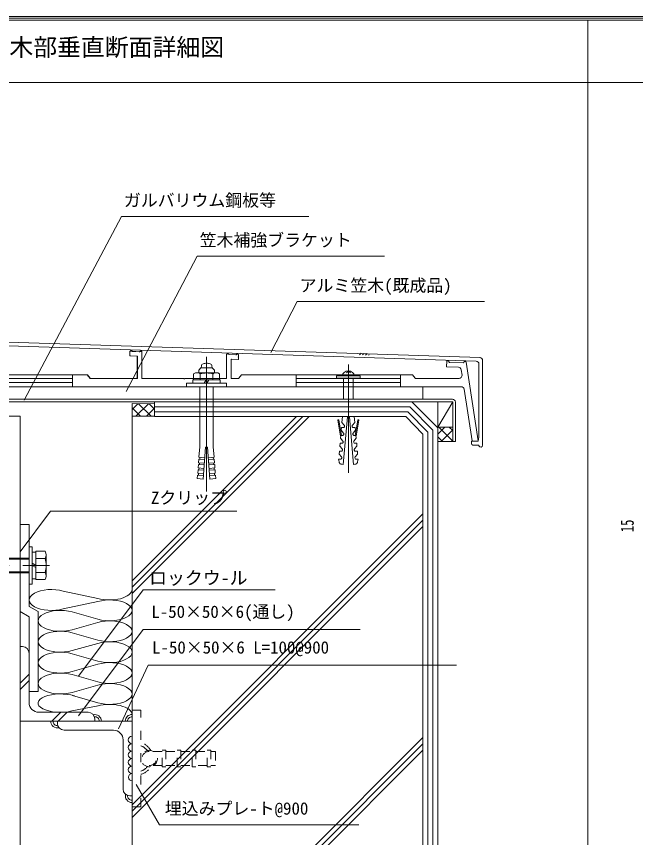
# Model space of a CAD drawing. Units: millimetres, scale not verified. Extents: x -1209 to 1209, y -852 to 852.
# Drawn here: x -995 to -580, y 302 to 852 of the extents above; entities that cross this region are included whole.
import ezdxf
from ezdxf.enums import TextEntityAlignment as Align

# ---------------------------------------------------------------- set-up
doc = ezdxf.new("R2010")
doc.units = ezdxf.units.MM
doc.header["$LTSCALE"] = 3
for name, pattern in [('USER2', [5, 2, -3]), ('USER4', [13, 6, -3, 1, -3]), ('USER8', [3, 0.5, -2.5])]:
    doc.linetypes.add(name, pattern=pattern)
for name, color, linetype, lineweight in [('0-1_0-0WAKU', 7, 'Continuous', 18), ('0-2_0-1AL', 5, 'Continuous', 18), ('0-3_0-2SUNPO', 7, 'Continuous', 18), ('0-4_0-3STEEL', 6, 'Continuous', 18), ('0-5_0-4KANAMONO', 6, 'Continuous', 18), ('0-6_0-5FUKUSIZA', 3, 'Continuous', 18), ('0-8_0-7KUTAI', 4, 'Continuous', 18), ('0-A_0-ASIAGE', 4, 'Continuous', 18), ('0-B_F-F_J_ADD', 7, 'USER8', 18)]:
    doc.layers.add(name, color=color, linetype=linetype, lineweight=lineweight)
doc.styles.add('ＭＳ ゴシック', font='')
doc.styles.get('ＭＳ ゴシック').set_extended_font_data('MS Gothic')

msp = doc.modelspace()

# ---------------------------------------------------------------- linework, layer by layer
at = {"layer": '0-1_0-0WAKU'}
for p, q in [((-1209.414, 852.414), (1209.414, 852.414)), ((-1208.207, 851.207), (1208.207, 851.207)), ((-1207, 850), (1207, 850)), ((-612, 850), (-612, -799)), ((-1207, 808.159), (1207, 808.159))]:
    msp.add_line(p, q, dxfattribs=at)
at = {"layer": '0-2_0-1AL'}
msp.add_lwpolyline([(-992.507, 107.048), (-992.507, 584.293), (-1052.507, 584.293), (-1052.507, 107.048)], dxfattribs=at)
at = {"layer": '0-3_0-2SUNPO', "linetype": 'USER4'}
msp.add_line((-1029.808, 484.293), (-967.062, 484.293), dxfattribs=at)
at = {"layer": '0-3_0-2SUNPO'}
for points in [[(-989.794, 595.098), (-924.597, 718.332), (-798.981, 718.332)], [(-921.43, 600.953), (-873.81, 691.689), (-748.194, 691.689)], [(-824.458, 627.004), (-806.786, 661.26), (-681.17, 661.26)], [(-992.507, 493.517), (-972.238, 520.692), (-847.343, 520.692)], [(-953.309, 410.173), (-910.138, 468.052), (-821.533, 468.052)], [(-953.309, 383.504), (-910.138, 441.383), (-764.577, 441.383)], [(-926.621, 374.67), (-906.685, 417.446), (-700.066, 417.446)], [(-914.711, 337.478), (-899.155, 310.476), (-765.382, 310.476)]]:
    msp.add_lwpolyline(points, dxfattribs=at)
at = {"layer": '0-4_0-3STEEL'}
for p, q in [((-986.507, 392.365), (-986.507, 425.365)), ((-992.507, 405.32), (-986.507, 411.319)), ((-992.507, 401.078), (-986.507, 407.077)), ((-947.007, 385.865), (-980.007, 385.865)), ((-971.294, 379.865), (-965.293, 385.865)), ((-967.051, 379.865), (-961.05, 385.865)), ((-963.007, 373.865), (-930.007, 373.865)), ((-923.507, 367.365), (-923.507, 334.365))]:
    msp.add_line(p, q, dxfattribs=at)
for points in [[(-991.007, 429.865), (-992.507, 429.865), (-992.507, 379.865), (-942.507, 379.865), (-942.507, 381.365)], [(-919.007, 329.865), (-917.507, 329.865), (-917.507, 379.865), (-967.507, 379.865), (-967.507, 378.365)]]:
    msp.add_lwpolyline(points, dxfattribs=at)
for centre, radius, start, end in [((-991.007, 425.365), 4.5, 0, 90), ((-980.007, 392.365), 6.5, 180, 270), ((-947.007, 381.365), 4.5, 0, 90), ((-963.007, 378.365), 4.5, 180, 270), ((-930.007, 367.365), 6.5, 0, 90), ((-919.007, 334.365), 4.5, 180, 270)]:
    msp.add_arc(centre, radius, start, end, dxfattribs=at)
at = {"layer": '0-5_0-4KANAMONO'}
for p, q in [((-986.507, 496.793), (-984.507, 496.793)), ((-984.507, 471.793), (-984.507, 496.793)), ((-984.507, 493.193), (-982.007, 493.193)), ((-982.007, 474.793), (-982.007, 493.793)), ((-975.758, 493.793), (-982.007, 493.793)), ((-975.007, 476.893), (-975.007, 491.693)), ((-1015.507, 489.293), (-986.507, 489.293)), ((-1015.507, 488.493), (-986.507, 488.493)), ((-984.507, 485.743), (-982.007, 484.293)), ((-982.007, 489.043), (-975.758, 489.043)), ((-982.007, 489.043), (-975.758, 489.043)), ((-984.507, 484.293), (-982.007, 482.843)), ((-982.007, 479.543), (-975.758, 479.543)), ((-984.507, 475.393), (-982.007, 475.393)), ((-982.007, 474.793), (-975.758, 474.793)), ((-986.507, 471.793), (-984.507, 471.793))]:
    msp.add_line(p, q, dxfattribs=at)
msp.add_lwpolyline([(-980.507, 399.865), (-980.507, 453.329), (-986.507, 456.793), (-986.507, 511.793), (-992.507, 511.793), (-992.507, 453.329), (-986.507, 449.865), (-986.507, 399.865)], close=True, dxfattribs=at)
for points in [[(-1027.007, 480.093), (-1015.507, 480.093), (-986.507, 480.093)], [(-1026.207, 479.293), (-1015.507, 479.293), (-986.507, 479.293)]]:
    msp.add_lwpolyline(points, dxfattribs=at)
for centre, radius, start, end in [((-979.14, 491.418), 4.133, 324.9245, 35.0755), ((-990.413, 484.293), 15.406, 342.04168, 17.95832), ((-979.14, 477.168), 4.133, 324.9245, 35.0755)]:
    msp.add_arc(centre, radius, start, end, dxfattribs=at)
at = {"layer": '0-6_0-5FUKUSIZA'}
for p, q in [((-917.507, 588.815), (-913.547, 592.775)), ((-911.859, 584.293), (-917.507, 589.941)), ((-914.958, 584.293), (-906.566, 592.684)), ((-904.788, 584.293), (-913.266, 592.771)), ((-907.887, 584.293), (-902.484, 589.695)), ((-902.484, 589.06), (-906.103, 592.678)), ((-712.507, 572.423), (-707.868, 577.061)), ((-702.519, 567.616), (-711.964, 577.061)), ((-710.393, 567.465), (-702.519, 575.339)), ((-702.519, 574.687), (-704.893, 577.061)), ((-709.439, 567.465), (-712.507, 570.532)), ((-703.322, 567.465), (-702.519, 568.268)), ((-940.502, 462.241), (-963.691, 467.139)), ((-940.502, 460.088), (-963.691, 455.19)), ((-940.502, 448.241), (-957.692, 453.139)), ((-940.502, 446.088), (-957.692, 441.19)), ((-940.502, 434.241), (-957.692, 439.139)), ((-940.502, 432.088), (-957.692, 427.19)), ((-940.502, 420.241), (-957.692, 425.139)), ((-940.502, 418.088), (-957.692, 413.19)), ((-940.502, 406.241), (-957.692, 411.139)), ((-940.502, 404.088), (-957.692, 399.19)), ((-940.502, 392.241), (-957.401, 397.186)), ((-940.255, 390.135), (-957.823, 386.734))]:
    msp.add_line(p, q, dxfattribs=at)
for points in [[(-917.507, 584.293), (-902.484, 584.293), (-902.484, 592.631), (-917.507, 592.826)], [(-702.519, 594.07), (-712.507, 594.07), (-712.507, 577.061), (-702.519, 577.061)], [(-712.507, 577.061), (-702.519, 577.061), (-702.519, 567.465), (-712.507, 567.465)]]:
    msp.add_lwpolyline(points, close=True, dxfattribs=at)
msp.add_lwpolyline([(-702.519, 594.07), (-712.507, 577.061), (-712.507, 567.465)], dxfattribs=at)
for centre, radius, start, end in [((-942.509, 379.865), 4.5, 0, 103.35107), ((-942.509, 379.865), 3, 0, 94.81458), ((-917.509, 379.865), 4.5, 89.97661, 180), ((-917.509, 379.865), 3, 89.96491, 180), ((-967.507, 379.865), 4.5, 180, 283.37115), ((-967.507, 379.865), 3, 180, 274.84878), ((-917.557, 367.315), 2.5, 90, 269.99998), ((-917.557, 362.315), 2.5, 90, 269.99998), ((-917.557, 357.315), 2.5, 90, 269.99998), ((-917.557, 352.316), 2.5, 90, 269.99998), ((-917.507, 347.316), 2.5, 90, 269.99998), ((-917.456, 342.318), 2.5, 90, 269.99998), ((-917.507, 329.865), 4.5, 166.62885, 270), ((-917.507, 329.865), 3, 175.15122, 270)]:
    msp.add_arc(centre, radius, start, end, dxfattribs=at)
for centre, ratio, start_param, end_param in [((-971.507, 461.165), 0.466667, 4.164259, 8.4021116), ((-932.508, 468.165), 0.466667, 1.008739, 3.1415927), ((-932.508, 454.165), 0.466667, 1.008739, 5.2744463), ((-965.508, 447.165), 0.466667, 4.164259, 8.4021116), ((-932.508, 440.165), 0.466667, 1.008739, 5.2744463), ((-965.508, 433.165), 0.466667, 4.164259, 8.4021116), ((-932.508, 426.165), 0.466667, 1.008739, 5.2744463), ((-965.508, 419.165), 0.466667, 4.164259, 8.4021116), ((-932.508, 412.165), 0.466667, 1.008739, 5.2744463), ((-965.508, 405.165), 0.466667, 4.164259, 8.4021116), ((-932.508, 398.165), 0.466667, 1.008739, 5.2744463), ((-965.513, 392.015), 0.41, 4.0389427, 8.3922602), ((-932.508, 384.165), 0.466667, 3.1701675, 5.2744463)]:
    msp.add_ellipse(centre, major_axis=(-15, 0), ratio=ratio, start_param=start_param, end_param=end_param, dxfattribs=at)
at = {"layer": '0-8_0-7KUTAI'}
for p, q in [((-917.507, 473.913), (-807.252, 584.167)), ((-917.507, 469.67), (-803.015, 584.161)), ((-917.507, 465.427), (-798.778, 584.156)), ((-734.049, 584.07), (-722.507, 572.377)), ((-722.507, 572.377), (-722.507, 106.826)), ((-917.507, 323.913), (-722.507, 518.913)), ((-917.507, 319.67), (-722.507, 514.67)), ((-917.507, 315.427), (-722.507, 510.427)), ((-917.507, 173.913), (-722.507, 368.913)), ((-917.507, 169.67), (-722.507, 364.67)), ((-917.507, 165.427), (-722.507, 360.427))]:
    msp.add_line(p, q, dxfattribs=at)
at = {"layer": '0-8_0-7KUTAI', "color": 7, "linetype": 'USER2'}
for p, q in [((-897.257, 359.63), (-906.007, 359.63)), ((-894.757, 359.63), (-887.257, 359.63)), ((-884.757, 359.63), (-877.257, 359.63)), ((-874.757, 359.63), (-867.257, 359.63)), ((-897.257, 350.1), (-906.007, 350.1)), ((-894.757, 350.1), (-887.257, 350.1)), ((-884.757, 350.1), (-877.257, 350.1)), ((-867.257, 350.1), (-874.757, 350.1))]:
    msp.add_line(p, q, dxfattribs=at)
at = {"layer": '0-8_0-7KUTAI'}
msp.add_lwpolyline([(-917.507, 107.048), (-917.507, 584.293), (-902.484, 584.293), (-734.049, 584.07)], dxfattribs=at)
at = {"layer": '0-8_0-7KUTAI', "color": 7, "linetype": 'USER2'}
for points in [[(-911.507, 322.365), (-911.507, 387.365), (-917.507, 387.365), (-917.507, 322.365)], [(-894.757, 360.365), (-894.757, 349.365), (-897.257, 349.365), (-897.257, 360.365)], [(-884.757, 360.365), (-884.757, 349.365), (-887.257, 349.365), (-887.257, 360.365)], [(-874.757, 360.365), (-874.757, 349.365), (-877.257, 349.365), (-877.257, 360.365)], [(-864.757, 360.365), (-864.757, 349.365), (-867.257, 349.365), (-867.257, 360.365)]]:
    msp.add_lwpolyline(points, close=True, dxfattribs=at)
msp.add_lwpolyline([(-864.757, 359.63), (-861.507, 359.63), (-861.507, 350.1), (-864.757, 350.1)], dxfattribs=at)
for centre, radius, start, end in [((-914.507, 354.865), 11, 29.34814, 74.17338), ((-914.507, 354.865), 9, 36.49377, 70.52878), ((-906.007, 354.865), 5.5, 60.03878, 299.96122), ((-906.007, 354.865), 4.765, 90, 270), ((-906.007, 354.865), 4.765, 270, 90), ((-906.007, 354.865), 5.5, 299.96122, 60.03878), ((-914.507, 354.865), 9, 289.47122, 323.50623), ((-914.507, 354.865), 11, 285.82662, 330.65186)]:
    msp.add_arc(centre, radius, start, end, dxfattribs=at)
at = {"layer": '0-A_0-ASIAGE'}
for p, q in [((-684.253, 623.714), (-1079.396, 636.542)), ((-686.933, 621.32), (-1077.933, 633.986)), ((-918.907, 627.777), (-918.907, 625.082)), ((-917.891, 628.261), (-918.391, 628.277)), ((-912.648, 627.592), (-917.166, 627.737)), ((-911.391, 628.052), (-911.891, 628.068)), ((-918.617, 624.782), (-914.197, 624.64)), ((-913.907, 624.34), (-913.907, 609.958)), ((-910.907, 609.958), (-910.907, 627.552)), ((-867.616, 624.158), (-867.616, 533.885)), ((-854.107, 625.696), (-854.107, 609.958)), ((-853.091, 626.18), (-853.591, 626.196)), ((-847.848, 625.511), (-852.366, 625.656)), ((-851.107, 609.958), (-851.107, 622.304)), ((-850.797, 622.604), (-846.417, 622.464)), ((-846.591, 625.971), (-847.091, 625.987)), ((-846.107, 624.354), (-846.107, 625.471)), ((-846.107, 622.763), (-846.107, 623.554)), ((-871.041, 618.157), (-871.21, 616.718)), ((-863.973, 618.157), (-863.804, 616.718)), ((-772.507, 619.134), (-772.507, 546.349)), ((-706.607, 620.975), (-706.71, 617.777)), ((-706.42, 617.468), (-698.793, 617.223)), ((-705.592, 621.443), (-706.091, 621.459)), ((-705.114, 620.727), (-705.108, 620.927)), ((-695.416, 620.116), (-704.824, 620.418)), ((-695.118, 620.515), (-695.11, 620.461)), ((-694.099, 621.074), (-694.608, 621.09)), ((-685.511, 567.904), (-693.621, 620.65)), ((-685.007, 619.322), (-685.007, 570.557)), ((-682.507, 621.731), (-682.507, 564.858)), ((-947.551, 612.158), (-1035.263, 612.158)), ((-957.507, 612.158), (-957.507, 604.158)), ((-945.497, 609.771), (-947.317, 612.045)), ((-871.889, 612.716), (-871.889, 608.857)), ((-863.252, 612.716), (-863.252, 608.857)), ((-844.197, 612.045), (-846.017, 609.771)), ((-729.751, 612.158), (-843.963, 612.158)), ((-807.507, 612.158), (-807.507, 604.158)), ((-737.507, 612.158), (-737.507, 604.158)), ((-727.697, 609.771), (-729.517, 612.045)), ((-696.881, 615.528), (-696.332, 611.962)), ((-957.507, 609.658), (-1027.507, 609.658)), ((-1027.507, 606.908), (-957.507, 606.908)), ((-915.007, 609.658), (-945.507, 609.658)), ((-914.207, 609.658), (-945.263, 609.658)), ((-883.014, 609.658), (-910.607, 609.658)), ((-882.719, 609.446), (-882.873, 609.599)), ((-882.141, 609.599), (-882.295, 609.446)), ((-854.407, 609.658), (-882, 609.658)), ((-869.095, 606.571), (-867.825, 608.857)), ((-867.317, 606.571), (-866.046, 608.857)), ((-846.251, 609.658), (-850.807, 609.658)), ((-807.507, 609.658), (-737.507, 609.658)), ((-737.507, 606.908), (-807.507, 606.908)), ((-775.757, 609.79), (-775.757, 595.79)), ((-769.257, 595.79), (-769.257, 609.79)), ((-698.309, 609.658), (-727.463, 609.658)), ((-1068.633, 604.158), (-696.848, 604.158)), ((-694.871, 602.462), (-689.544, 567.812)), ((-702.799, 595.79), (-1062.225, 595.79)), ((-1062.005, 594.07), (-703.019, 594.07)), ((-690.007, 566.057), (-690.007, 567.257)), ((-689.707, 567.557), (-685.596, 567.557)), ((-689.247, 567.558), (-685.807, 567.558)), ((-685.007, 570.557), (-685.596, 567.557)), ((-689.007, 565.057), (-686.002, 565.057)), ((-872.016, 556.773), (-872.143, 555.63)), ((-863.125, 556.773), (-862.998, 555.63)), ((-872.27, 553.216), (-872.397, 551.946)), ((-862.871, 553.216), (-862.744, 551.946)), ((-872.905, 545.977), (-872.905, 544.834)), ((-872.524, 549.66), (-872.651, 548.39)), ((-862.49, 549.66), (-862.49, 548.39)), ((-862.236, 545.977), (-862.236, 544.834))]:
    msp.add_line(p, q, dxfattribs=at)
at = {"layer": '0-A_0-ASIAGE', "color": 3}
for p, q in [((-902.484, 594.07), (-902.484, 584.07)), ((-902.484, 590.737), (-731.262, 590.737)), ((-731.262, 590.737), (-715.84, 575.114)), ((-729.869, 594.07), (-712.507, 576.482)), ((-902.484, 587.404), (-732.656, 587.404)), ((-902.484, 584.07), (-734.049, 584.07)), ((-734.049, 584.07), (-722.507, 572.377)), ((-732.656, 587.404), (-719.173, 573.745)), ((-719.173, 573.745), (-719.174, 106.826)), ((-715.84, 575.114), (-715.84, 106.826)), ((-712.507, 576.482), (-712.507, 106.826)), ((-722.507, 572.377), (-722.507, 106.826))]:
    msp.add_line(p, q, dxfattribs=at)
at = {"layer": '0-A_0-ASIAGE'}
for points in [[(-919.007, 624.884), (-919.007, 627.886), (-911.007, 627.627), (-911.007, 609.658)], [(-914.007, 610.658), (-914.007, 624.722), (-919.007, 624.884)], [(-867.507, 616.718), (-871.292, 616.718), (-872.689, 615.194), (-872.689, 613.351)], [(-867.507, 616.718), (-863.722, 616.718), (-862.325, 615.194), (-862.325, 613.351)], [(-1035.507, 612.158), (-947.507, 612.158), (-945.507, 609.658)], [(-876.207, 608.857), (-876.207, 612.716), (-875.064, 613.351), (-860.077, 613.351), (-858.934, 612.716), (-858.934, 608.857)], [(-771.152, 613.347), (-772.507, 614.701), (-773.862, 613.347)], [(-876.715, 606.571), (-876.715, 608.857), (-858.426, 608.857), (-858.426, 606.571)], [(-1052.507, 595.79), (-1052.507, 604.158), (-722.507, 604.158), (-722.507, 595.79)], [(-872.016, 604.158), (-872.016, 563.885), (-872.651, 556.9), (-868.714, 556.519)], [(-866.427, 556.519), (-862.49, 556.9), (-863.125, 563.885), (-863.125, 604.158)], [(-702.519, 593.57), (-702.519, 567.465), (-700.799, 567.465), (-700.799, 593.79)], [(-767.088, 555.535), (-765.987, 555.62), (-766.326, 553.757), (-766.495, 553.418), (-766.58, 553.079), (-766.834, 552.741), (-767.088, 552.487), (-767.427, 552.317), (-767.765, 552.148), (-768.189, 552.148), (-769.035, 552.063), (-771.83, 583.901), (-773.184, 583.901), (-775.979, 552.063), (-776.825, 552.148), (-777.249, 552.148), (-777.588, 552.317), (-777.926, 552.487), (-778.18, 552.741), (-778.434, 553.079), (-778.604, 553.418), (-778.688, 553.757), (-779.027, 555.62), (-777.926, 555.535), (-777.757, 555.535), (-777.588, 555.62), (-777.418, 555.62), (-777.334, 555.704), (-777.164, 555.874), (-777.079, 555.958), (-776.995, 556.128), (-776.91, 556.297), (-776.91, 556.466), (-776.91, 556.636), (-776.995, 556.805), (-777.079, 556.974), (-777.164, 557.059), (-778.688, 558.922), (-778.519, 560.954), (-777.503, 560.869)], [(-775.555, 572.131), (-775.555, 572.385), (-775.555, 572.554), (-775.555, 572.724), (-775.64, 572.893), (-775.725, 573.063), (-777.334, 574.925), (-777.164, 576.873), (-776.063, 576.788), (-775.894, 576.788), (-775.725, 576.873), (-775.555, 576.873), (-775.386, 577.042), (-775.301, 577.127), (-775.132, 577.296), (-775.132, 577.466), (-775.047, 577.635), (-775.047, 577.804), (-775.132, 578.058), (-775.132, 578.228), (-775.301, 578.312), (-776.825, 580.175), (-776.487, 584.07)], [(-768.527, 584.07), (-768.189, 580.175), (-769.713, 578.312), (-769.882, 578.228), (-769.882, 578.058), (-769.967, 577.804), (-769.967, 577.635), (-769.882, 577.466), (-769.882, 577.296), (-769.713, 577.127), (-769.628, 577.042), (-769.459, 576.873), (-769.289, 576.873), (-769.12, 576.788), (-768.951, 576.788), (-767.85, 576.873), (-767.681, 574.925), (-769.289, 573.063), (-769.374, 572.893), (-769.459, 572.724), (-769.459, 572.554), (-769.459, 572.385), (-769.459, 572.131), (-769.374, 571.962), (-769.289, 571.877), (-769.12, 571.708), (-769.035, 571.623), (-768.866, 571.538), (-768.697, 571.454), (-768.443, 571.454), (-767.427, 571.538), (-767.257, 569.591), (-768.781, 567.728)], [(-777.672, 570.946), (-779.535, 581.615), (-779.535, 581.699), (-779.535, 581.784), (-779.45, 581.869), (-779.45, 581.953), (-779.366, 581.953), (-779.366, 582.038), (-779.281, 582.038), (-779.196, 582.038), (-779.112, 582.038), (-779.112, 581.953), (-779.027, 581.953), (-778.942, 581.953), (-778.942, 581.869), (-778.942, 581.784), (-778.858, 581.784), (-777.079, 571.538)], [(-767.935, 571.538), (-766.156, 581.784), (-766.072, 581.784), (-766.072, 581.869), (-766.072, 581.953), (-765.987, 581.953), (-765.902, 581.953), (-765.902, 582.038), (-765.818, 582.038), (-765.733, 582.038), (-765.648, 582.038), (-765.648, 581.953), (-765.564, 581.953), (-765.564, 581.869), (-765.479, 581.784), (-765.479, 581.699), (-765.479, 581.615), (-767.342, 570.946)], [(-777.503, 560.869), (-777.334, 560.869), (-777.164, 560.869), (-776.995, 560.954), (-776.825, 561.039), (-776.741, 561.123), (-776.571, 561.293), (-776.487, 561.462), (-776.487, 561.631), (-776.487, 561.801), (-776.487, 561.97), (-776.487, 562.14), (-776.571, 562.309), (-776.656, 562.394), (-778.265, 564.256), (-778.096, 566.289), (-776.995, 566.204), (-776.825, 566.204), (-776.656, 566.204), (-776.487, 566.289), (-776.402, 566.373), (-776.233, 566.458), (-776.148, 566.627), (-776.063, 566.797), (-775.979, 566.881), (-775.979, 567.051), (-775.979, 567.22), (-776.063, 567.389), (-776.148, 567.559), (-776.233, 567.728), (-777.757, 569.591), (-777.588, 571.538), (-776.571, 571.454), (-776.402, 571.454), (-776.148, 571.538), (-775.979, 571.623), (-775.894, 571.708), (-775.725, 571.877), (-775.64, 571.962), (-775.555, 572.131)], [(-869.73, 544.58), (-873.54, 544.834), (-873.794, 542.547), (-869.857, 542.166), (-868.206, 563.504), (-866.936, 563.504), (-865.284, 542.166), (-861.347, 542.547), (-861.601, 544.834), (-865.411, 544.58)], [(-768.019, 566.204), (-766.919, 566.289), (-766.749, 564.256), (-768.358, 562.394), (-768.443, 562.224), (-768.527, 562.055), (-768.527, 561.885), (-768.527, 561.716), (-768.527, 561.547), (-768.443, 561.377), (-768.358, 561.208), (-768.189, 561.039), (-768.104, 560.954), (-767.935, 560.869), (-767.765, 560.869), (-767.511, 560.869), (-766.495, 560.954), (-766.326, 558.922), (-767.85, 557.059)], [(-869.095, 551.692), (-873.032, 552.073), (-873.159, 549.66), (-869.349, 549.406)], [(-868.841, 555.376), (-872.651, 555.63), (-872.905, 553.216), (-868.968, 552.962)], [(-866.3, 555.376), (-862.363, 555.63), (-862.236, 553.216), (-866.173, 552.962)], [(-866.046, 551.692), (-862.109, 552.073), (-861.982, 549.66), (-865.792, 549.406)], [(-869.349, 548.136), (-873.286, 548.517), (-873.413, 546.104), (-869.603, 545.723)], [(-865.792, 548.136), (-861.855, 548.517), (-861.728, 546.104), (-865.538, 545.723)]]:
    msp.add_lwpolyline(points, dxfattribs=at)
for points in [[(-780.466, 611.399), (-780.466, 609.79), (-764.548, 609.79), (-764.548, 611.399)], [(-881.034, 606.571), (-881.034, 604.158), (-854.107, 604.158), (-854.107, 606.571)]]:
    msp.add_lwpolyline(points, close=True, dxfattribs=at)
for centre, radius, start, end in [((-918.407, 627.777), 0.5, 88.16072, 180), ((-917.907, 627.761), 0.5, 20.18503, 88.16072), ((-917.156, 628.037), 0.3, 200.18503, 268.16072), ((-912.639, 627.892), 0.3, 268.16072, 336.13641), ((-911.907, 627.568), 0.5, 88.16072, 156.13641), ((-911.407, 627.552), 0.5, 360, 88.16072), ((-918.607, 625.082), 0.3, 180, 268.16072), ((-914.207, 624.34), 0.3, 360, 88.16072), ((-853.607, 625.696), 0.5, 88.16072, 180), ((-853.107, 625.68), 0.5, 20.18503, 88.16072), ((-852.356, 625.956), 0.3, 200.18503, 268.16072), ((-850.807, 622.304), 0.3, 88.16072, 180), ((-847.839, 625.811), 0.3, 268.16072, 336.13641), ((-847.107, 625.487), 0.5, 88.16072, 156.13641), ((-846.607, 625.471), 0.5, 360, 88.16072), ((-846.407, 622.763), 0.3, 268.16072, 0), ((-846.107, 623.954), 0.2, 126.8699, 233.1301), ((-846.407, 624.354), 0.3, 306.8699, 0), ((-846.407, 623.554), 0.3, 360, 53.1301), ((-684.507, 621.731), 2, 0, 87.87285), ((-869.406, 617.928), 1.637, 105.20045, 174.32231), ((-867.854, 613.611), 6.22, 86.80015, 108.56758), ((-867.16, 613.611), 6.22, 71.43242, 93.19985), ((-865.609, 617.928), 1.637, 5.67769, 74.79955), ((-706.41, 617.767), 0.3, 178.16072, 268.16072), ((-706.107, 620.959), 0.5, 88.16072, 178.16072), ((-705.608, 620.943), 0.5, 358.16072, 88.16072), ((-704.814, 620.718), 0.3, 178.16072, 268.16072), ((-698.857, 615.224), 2, 8.74174, 88.16072), ((-695.406, 620.416), 0.3, 268.16072, 8.74174), ((-694.624, 620.591), 0.5, 88.16072, 188.74174), ((-694.115, 620.574), 0.5, 8.74174, 88.16072), ((-687.007, 619.322), 2, 0, 87.87285), ((-947.551, 611.858), 0.3, 38.65981, 90), ((-873.985, 609.604), 3.874, 55.61789, 75.2876), ((-867.507, 599.063), 14.288, 72.40995, 107.59005), ((-861.029, 609.604), 3.874, 104.7124, 124.38211), ((-843.963, 611.858), 0.3, 90, 141.34019), ((-772.507, 610.115), 4.587, 16.2602, 163.7398), ((-729.751, 611.858), 0.3, 38.65981, 90), ((-698.309, 611.658), 2, 270, 8.74174), ((-945.263, 609.958), 0.3, 218.65981, 270), ((-915.007, 610.658), 1, 270, 0), ((-914.207, 609.958), 0.3, 270, 0), ((-910.607, 609.958), 0.3, 180, 270), ((-883.014, 609.458), 0.2, 45, 90), ((-882.507, 609.658), 0.3, 225, 315), ((-882, 609.458), 0.2, 90, 135), ((-854.407, 609.958), 0.3, 270, 360), ((-850.807, 609.958), 0.3, 180, 270), ((-846.251, 609.958), 0.3, 270, 321.34019), ((-727.463, 609.958), 0.3, 218.65981, 270), ((-696.848, 602.158), 2, 8.74174, 90), ((-702.799, 593.79), 2, 0, 90), ((-703.019, 593.57), 0.5, 0, 90), ((-768.136, 567.098), 0.902, 135.71319, 277.41691), ((-689.707, 567.257), 0.3, 90, 180), ((-689.247, 567.858), 0.3, 188.74174, 270), ((-685.807, 567.858), 0.3, 270, 8.74174), ((-689.007, 566.057), 1, 180, 270), ((-686.002, 563.807), 1.25, 26.10948, 90), ((-683.757, 564.908), 1.25, 206.10948, 0), ((-767.204, 556.429), 0.902, 135.71319, 277.41691)]:
    msp.add_arc(centre, radius, start, end, dxfattribs=at)
at = {"layer": '0-B_F-F_J_ADD'}
for p, q in [((-765.027, 625.528), (-763.504, 627.052)), ((-763.013, 625.421), (-761.487, 626.947)), ((-760.999, 625.314), (-759.47, 626.843)), ((-758.985, 625.207), (-758.594, 625.598))]:
    msp.add_line(p, q, dxfattribs=at)

# ---------------------------------------------------------------- texts
at = {"layer": '0-1_0-0WAKU', "style": 'ＭＳ ゴシック'}
msp.add_text('笠木部垂直断面詳細図', height=11.72, dxfattribs=at).set_placement((-1015.7, 822.385), align=Align.BOTTOM_LEFT)
at = {"layer": '0-3_0-2SUNPO', "style": 'ＭＳ ゴシック'}
for s, height, p in [('ガルバリウム鋼板等', 8.303, (-922.977, 722.485)), ('笠木補強ブラケット', 8.303, (-872.189, 695.841)), ('アルミ笠木(既成品)', 8.303, (-805.165, 665.413)), ('Zクリップ', 8.303, (-904.844, 523.078)), ('ロックウ-ル', 8.798, (-906.084, 468.899)), ('L-50×50×6(通し)', 8.303, (-904.558, 446.644)), ('L-50×50×6 L=100@900', 8.303, (-904.065, 422.708)), ('埋込みプレ-ト@900', 8.303, (-895.534, 314.738))]:
    msp.add_text(s, height=height, dxfattribs=at).set_placement(p, align=Align.BOTTOM_LEFT)
at = {"layer": '0-3_0-2SUNPO', "style": 'ＭＳ ゴシック', "width": 0.7}
msp.add_text('15', height=8.798, rotation=90, dxfattribs=at).set_placement((-578.598, 506.668), align=Align.BOTTOM_LEFT)

doc.saveas('drawing.dxf')
